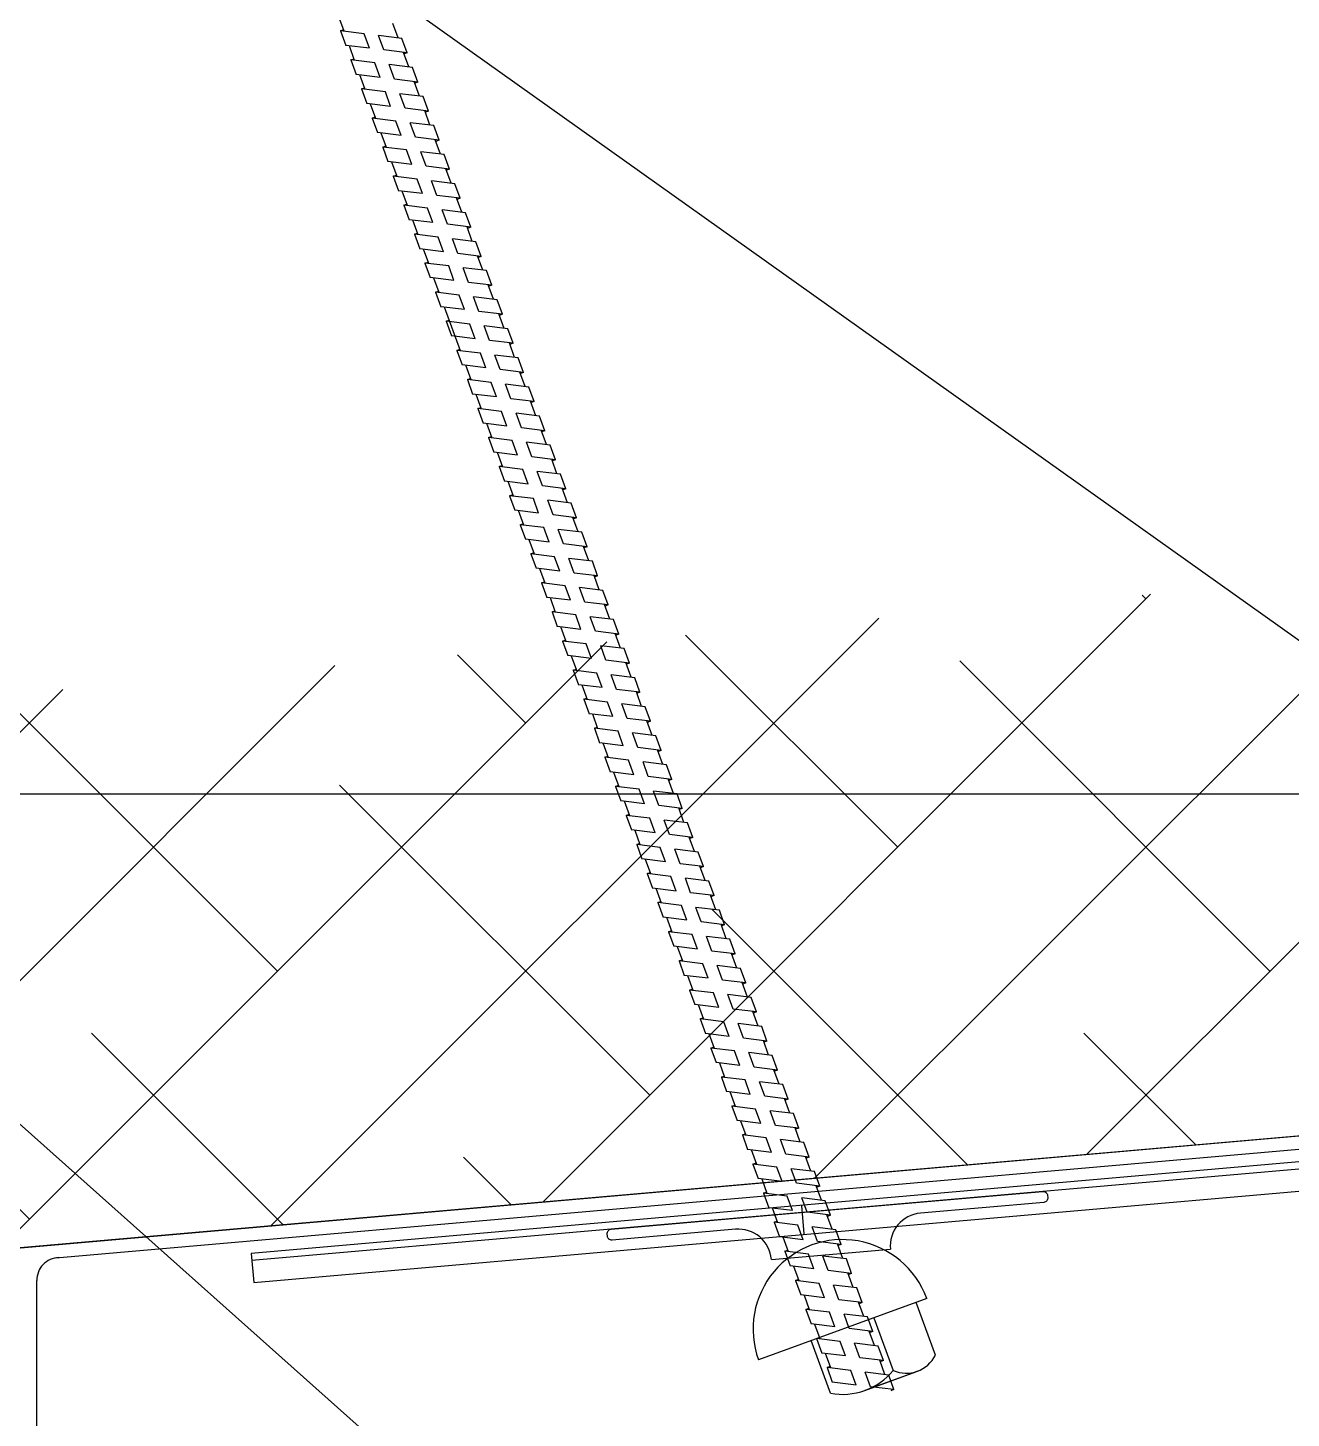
# Model space of a CAD drawing. Header units: millimetres. Extents: x -1985 to 969, y 203 to 500.
# Drawn here: x -1730.56 to -1719.13, y 429.38 to 441.97 of the extents above; entities that cross this region are included whole.
import ezdxf

# ---------------------------------------------------------------- set-up
doc = ezdxf.new("R2010")
doc.units = ezdxf.units.MM
for name, color, linetype in [('Контур', 252, 'Continuous'), ('надписи', 7, 'Continuous'), ('Подхват', 252, 'Continuous'), ('ШПАЛА', 7, 'Continuous')]:
    doc.layers.add(name, color=color, linetype=linetype)
doc.layers.add('Сетка', color=7, linetype='ограждение1', lineweight=30)
doc.linetypes.add('ограждение1', pattern='A,6.35,-2.54,[133,ltypeshp.shx,S=2.54,R=0,X=-2.54,Y=0],-2.54,25.4', length=36.83)

msp = doc.modelspace()

# ---------------------------------------------------------------- hatches: boundary and pattern name
h = msp.add_hatch()
h.set_pattern_fill('ANSI38', color=252, style=0)
h.set_pattern_definition([(45, (-3522.112, -480.3116), (-2.245064, 2.245064), []), (135, (-3522.112, -480.3116), (-6.735192, 2.245064), [7.9375, -4.7625])])
h.paths.add_polyline_path([(-1720.702, 383.032), (-1721.688, 383.08), (-1722.665, 383.226), (-1723.592, 383.458), (-1724.524, 383.791), (-1725.432, 384.221), (-1726.287, 384.737), (-1726.971, 385.241), (-1727.773, 385.961), (-1728.504, 386.777), (-1729.022, 387.484), (-1729.541, 388.354), (-1729.936, 389.193), (-1730.232, 390.002), (-1730.525, 391.156), (-1730.702, 392.622), (-1730.702, 395.934), (-1730.702, 430.92), (-1636.702, 439.144), (-1636.702, 393.036), (-1636.747, 392.089), (-1636.92, 390.958), (-1637.135, 390.12), (-1637.455, 389.225), (-1637.852, 388.375), (-1638.368, 387.505), (-1638.984, 386.673), (-1639.631, 385.961), (-1640.423, 385.249), (-1641.189, 384.688), (-1642.258, 384.073), (-1642.856, 383.801), (-1644.03, 383.395), (-1644.836, 383.207), (-1645.717, 383.08), (-1646.702, 383.032)], flags=16)
h.paths.add_polyline_path([(-1632.702, 439.494), (-1734.702, 430.57), (-1734.702, 392.381), (-1734.465, 390.421), (-1734.059, 388.819), (-1733.631, 387.65), (-1733.076, 386.474), (-1732.362, 385.274), (-1731.615, 384.255), (-1730.607, 383.129), (-1729.499, 382.135), (-1728.511, 381.407), (-1727.325, 380.692), (-1726.056, 380.09), (-1724.753, 379.626), (-1723.448, 379.299), (-1722.083, 379.095), (-1720.801, 379.032), (-1646.603, 379.032), (-1645.332, 379.094), (-1644.095, 379.273), (-1642.92, 379.547), (-1641.37, 380.082), (-1640.427, 380.512), (-1639.005, 381.331), (-1637.899, 382.139), (-1636.806, 383.121), (-1635.889, 384.132), (-1635.031, 385.29), (-1634.312, 386.504), (-1633.752, 387.701), (-1633.307, 388.946), (-1632.996, 390.155), (-1632.761, 391.692), (-1632.702, 392.942)])

# ---------------------------------------------------------------- linework, layer by layer
for p, q in [((-1727.737, 441.94), (-1727.709, 441.95)), ((-1727.522, 441.913), (-1727.737, 441.94)), ((-1727.18, 441.871), (-1727.392, 441.897)), ((-1727.474, 441.782), (-1727.689, 441.808)), ((-1727.132, 441.74), (-1727.344, 441.766)), ((-1727.132, 441.74), (-1727.16, 441.73)), ((-1727.641, 441.676), (-1727.613, 441.687)), ((-1727.426, 441.65), (-1727.641, 441.676)), ((-1727.084, 441.608), (-1727.296, 441.634)), ((-1727.378, 441.518), (-1727.593, 441.545)), ((-1727.036, 441.476), (-1727.248, 441.502)), ((-1727.036, 441.476), (-1727.064, 441.466)), ((-1727.545, 441.413), (-1727.517, 441.423)), ((-1727.33, 441.386), (-1727.545, 441.413)), ((-1726.988, 441.344), (-1727.2, 441.37)), ((-1727.282, 441.255), (-1727.497, 441.281)), ((-1726.94, 441.213), (-1727.152, 441.239)), ((-1726.94, 441.213), (-1726.968, 441.203)), ((-1727.449, 441.15), (-1727.421, 441.16)), ((-1727.234, 441.123), (-1727.449, 441.15)), ((-1726.892, 441.081), (-1727.104, 441.107)), ((-1727.187, 440.992), (-1727.401, 441.018)), ((-1726.844, 440.95), (-1727.056, 440.976)), ((-1726.844, 440.95), (-1726.873, 440.939)), ((-1727.354, 440.887), (-1727.326, 440.898)), ((-1727.139, 440.861), (-1727.354, 440.887)), ((-1726.797, 440.819), (-1727.009, 440.845)), ((-1727.091, 440.729), (-1727.306, 440.756)), ((-1726.749, 440.687), (-1726.961, 440.713)), ((-1727.258, 440.624), (-1727.23, 440.634)), ((-1727.043, 440.598), (-1727.258, 440.624)), ((-1726.701, 440.556), (-1726.913, 440.582)), ((-1726.749, 440.687), (-1726.777, 440.677)), ((-1726.995, 440.466), (-1727.21, 440.492)), ((-1726.653, 440.424), (-1726.865, 440.45)), ((-1727.162, 440.361), (-1727.134, 440.372)), ((-1726.948, 440.335), (-1727.162, 440.361)), ((-1726.605, 440.293), (-1726.817, 440.319)), ((-1726.653, 440.424), (-1726.681, 440.414)), ((-1726.9, 440.204), (-1727.115, 440.23)), ((-1727.067, 440.098), (-1727.038, 440.108)), ((-1726.852, 440.072), (-1727.067, 440.098)), ((-1726.558, 440.162), (-1726.769, 440.188)), ((-1726.558, 440.162), (-1726.586, 440.151)), ((-1726.804, 439.94), (-1727.019, 439.967)), ((-1726.51, 440.03), (-1726.721, 440.056)), ((-1726.972, 439.837), (-1726.943, 439.847)), ((-1726.757, 439.811), (-1726.972, 439.837)), ((-1726.462, 439.898), (-1726.674, 439.924)), ((-1726.462, 439.898), (-1726.49, 439.888)), ((-1726.709, 439.679), (-1726.924, 439.706)), ((-1726.415, 439.769), (-1726.626, 439.795)), ((-1726.876, 439.574), (-1726.847, 439.584)), ((-1726.661, 439.547), (-1726.876, 439.574)), ((-1726.367, 439.637), (-1726.579, 439.663)), ((-1726.367, 439.637), (-1726.395, 439.627)), ((-1726.613, 439.416), (-1726.828, 439.442)), ((-1726.319, 439.505), (-1726.531, 439.531)), ((-1726.78, 439.311), (-1726.752, 439.321)), ((-1726.565, 439.284), (-1726.78, 439.311)), ((-1726.271, 439.374), (-1726.483, 439.4)), ((-1726.271, 439.374), (-1726.299, 439.364)), ((-1726.223, 439.242), (-1726.435, 439.268)), ((-1726.517, 439.153), (-1726.732, 439.179)), ((-1726.175, 439.111), (-1726.387, 439.137)), ((-1726.175, 439.111), (-1726.203, 439.1)), ((-1726.684, 439.047), (-1726.656, 439.058)), ((-1726.469, 439.021), (-1726.684, 439.047)), ((-1726.127, 438.979), (-1726.339, 439.005)), ((-1726.421, 438.889), (-1726.636, 438.916)), ((-1726.079, 438.847), (-1726.291, 438.873)), ((-1726.079, 438.847), (-1726.107, 438.837)), ((-1726.588, 438.784), (-1726.56, 438.794)), ((-1726.373, 438.757), (-1726.588, 438.784)), ((-1726.031, 438.715), (-1726.243, 438.741)), ((-1738.039, 438.644), (-1708.424, 412.237)), ((-1726.325, 438.626), (-1726.54, 438.652)), ((-1725.983, 438.584), (-1726.195, 438.61)), ((-1725.983, 438.584), (-1726.011, 438.574)), ((-1726.492, 438.52), (-1726.464, 438.531)), ((-1726.278, 438.494), (-1726.492, 438.52)), ((-1725.935, 438.452), (-1726.147, 438.478)), ((-1726.23, 438.362), (-1726.444, 438.389)), ((-1725.888, 438.32), (-1726.099, 438.346)), ((-1725.888, 438.32), (-1725.916, 438.31)), ((-1726.397, 438.258), (-1726.369, 438.268)), ((-1726.182, 438.232), (-1726.397, 438.258)), ((-1725.84, 438.19), (-1726.052, 438.216)), ((-1726.134, 438.1), (-1726.349, 438.127)), ((-1725.792, 438.058), (-1726.004, 438.084)), ((-1725.792, 438.058), (-1725.82, 438.048)), ((-1726.301, 437.995), (-1726.273, 438.005)), ((-1726.086, 437.968), (-1726.301, 437.995)), ((-1725.744, 437.926), (-1725.956, 437.952)), ((-1726.038, 437.837), (-1726.253, 437.863)), ((-1725.696, 437.795), (-1725.908, 437.821)), ((-1726.206, 437.732), (-1726.177, 437.743)), ((-1725.991, 437.706), (-1726.206, 437.732)), ((-1725.649, 437.664), (-1725.86, 437.69)), ((-1725.696, 437.795), (-1725.724, 437.785)), ((-1725.943, 437.574), (-1726.158, 437.601)), ((-1725.601, 437.532), (-1725.813, 437.558)), ((-1726.11, 437.469), (-1726.081, 437.479)), ((-1725.895, 437.443), (-1726.11, 437.469)), ((-1725.553, 437.401), (-1725.765, 437.427)), ((-1725.601, 437.532), (-1725.629, 437.522)), ((-1725.847, 437.311), (-1726.062, 437.337)), ((-1726.014, 437.206), (-1725.986, 437.217)), ((-1725.799, 437.18), (-1726.014, 437.206)), ((-1725.505, 437.269), (-1725.717, 437.295)), ((-1725.505, 437.269), (-1725.533, 437.259)), ((-1720.985, 431.77), (-1715.485, 437.27)), ((-1725.751, 437.048), (-1725.966, 437.075)), ((-1725.457, 437.138), (-1725.669, 437.164)), ((-1723.446, 431.554), (-1717.945, 437.055)), ((-1725.918, 436.943), (-1725.89, 436.953)), ((-1725.703, 436.917), (-1725.918, 436.943)), ((-1725.409, 437.006), (-1725.621, 437.032)), ((-1725.409, 437.006), (-1725.437, 436.996)), ((-1725.906, 431.339), (-1720.406, 436.84)), ((-1725.655, 436.785), (-1725.87, 436.811)), ((-1725.361, 436.875), (-1725.573, 436.901)), ((-1720.448, 436.797), (-1720.484, 436.833)), ((-1725.822, 436.68), (-1725.794, 436.69)), ((-1725.608, 436.653), (-1725.822, 436.68)), ((-1725.313, 436.743), (-1725.525, 436.769)), ((-1725.313, 436.743), (-1725.341, 436.733)), ((-1728.366, 431.124), (-1722.866, 436.624)), ((-1725.56, 436.522), (-1725.775, 436.548)), ((-1725.265, 436.611), (-1725.477, 436.637)), ((-1725.727, 436.416), (-1725.698, 436.427)), ((-1725.512, 436.39), (-1725.727, 436.416)), ((-1725.218, 436.48), (-1725.429, 436.506)), ((-1725.218, 436.48), (-1725.246, 436.47)), ((-1722.693, 434.552), (-1724.613, 436.471)), ((-1730.827, 430.909), (-1725.326, 436.409)), ((-1726.061, 435.675), (-1726.677, 436.291)), ((-1725.17, 436.348), (-1725.381, 436.374)), ((-1733.287, 430.693), (-1727.787, 436.194)), ((-1725.464, 436.258), (-1725.679, 436.285)), ((-1725.122, 436.216), (-1725.334, 436.242)), ((-1725.122, 436.216), (-1725.15, 436.206)), ((-1719.326, 433.43), (-1722.132, 436.236)), ((-1725.631, 436.153), (-1725.602, 436.163)), ((-1725.416, 436.126), (-1725.631, 436.153)), ((-1725.074, 436.084), (-1725.286, 436.11)), ((-1735.747, 430.478), (-1730.247, 435.979)), ((-1728.306, 433.43), (-1730.806, 435.93)), ((-1725.368, 435.995), (-1725.583, 436.021)), ((-1725.026, 435.953), (-1725.238, 435.979)), ((-1725.026, 435.953), (-1725.054, 435.943)), ((-1725.535, 435.89), (-1725.507, 435.9)), ((-1725.32, 435.863), (-1725.535, 435.89)), ((-1724.978, 435.821), (-1725.19, 435.847)), ((-1725.272, 435.732), (-1725.487, 435.758)), ((-1724.93, 435.69), (-1725.142, 435.716)), ((-1724.93, 435.69), (-1724.958, 435.679)), ((-1725.439, 435.627), (-1725.411, 435.638)), ((-1725.224, 435.601), (-1725.439, 435.627)), ((-1724.882, 435.559), (-1725.094, 435.585)), ((-1725.177, 435.469), (-1725.391, 435.496)), ((-1724.835, 435.427), (-1725.046, 435.453)), ((-1724.835, 435.427), (-1724.863, 435.417)), ((-1725.344, 435.364), (-1725.315, 435.374)), ((-1725.129, 435.338), (-1725.344, 435.364)), ((-1724.787, 435.296), (-1724.998, 435.322)), ((-1725.081, 435.206), (-1725.296, 435.232)), ((-1724.739, 435.164), (-1724.951, 435.19)), ((-1724.739, 435.164), (-1724.767, 435.154)), ((-1724.938, 432.307), (-1727.745, 435.113)), ((-1725.248, 435.101), (-1725.22, 435.112)), ((-1725.033, 435.075), (-1725.248, 435.101)), ((-1724.691, 435.033), (-1724.903, 435.059)), ((-1684.327, 435.032), (-1770.276, 435.032)), ((-1724.985, 434.943), (-1725.2, 434.97)), ((-1724.643, 434.901), (-1724.855, 434.927)), ((-1725.152, 434.838), (-1725.124, 434.848)), ((-1724.937, 434.812), (-1725.152, 434.838)), ((-1724.595, 434.77), (-1724.807, 434.796)), ((-1724.643, 434.901), (-1724.671, 434.891)), ((-1724.889, 434.68), (-1725.104, 434.707)), ((-1724.547, 434.638), (-1724.759, 434.664)), ((-1725.056, 434.575), (-1725.028, 434.586)), ((-1724.842, 434.549), (-1725.056, 434.575)), ((-1724.499, 434.507), (-1724.711, 434.533)), ((-1724.547, 434.638), (-1724.575, 434.628)), ((-1724.794, 434.417), (-1725.009, 434.444)), ((-1724.961, 434.312), (-1724.932, 434.322)), ((-1724.746, 434.286), (-1724.961, 434.312)), ((-1724.452, 434.375), (-1724.663, 434.401)), ((-1724.452, 434.375), (-1724.48, 434.365)), ((-1724.698, 434.154), (-1724.913, 434.18)), ((-1724.404, 434.244), (-1724.615, 434.27)), ((-1724.865, 434.049), (-1724.836, 434.059)), ((-1724.65, 434.022), (-1724.865, 434.049)), ((-1724.356, 434.112), (-1724.568, 434.138)), ((-1724.356, 434.112), (-1724.384, 434.102)), ((-1730.551, 431.184), (-1733.357, 433.991)), ((-1724.602, 433.891), (-1724.817, 433.917)), ((-1724.308, 433.98), (-1724.52, 434.006)), ((-1722.062, 431.676), (-1724.377, 433.991)), ((-1724.769, 433.785), (-1724.741, 433.796)), ((-1724.554, 433.759), (-1724.769, 433.785)), ((-1724.26, 433.849), (-1724.472, 433.875)), ((-1724.26, 433.849), (-1724.288, 433.838)), ((-1724.506, 433.627), (-1724.721, 433.654)), ((-1724.212, 433.717), (-1724.424, 433.743)), ((-1724.673, 433.522), (-1724.645, 433.532)), ((-1724.458, 433.495), (-1724.673, 433.522)), ((-1724.164, 433.585), (-1724.376, 433.611)), ((-1724.164, 433.585), (-1724.192, 433.575)), ((-1724.116, 433.453), (-1724.328, 433.479)), ((-1724.41, 433.364), (-1724.625, 433.39)), ((-1724.068, 433.322), (-1724.28, 433.348)), ((-1724.068, 433.322), (-1724.096, 433.312)), ((-1724.577, 433.258), (-1724.549, 433.269)), ((-1724.362, 433.232), (-1724.577, 433.258)), ((-1724.02, 433.19), (-1724.232, 433.216)), ((-1724.314, 433.101), (-1724.529, 433.127)), ((-1723.972, 433.059), (-1724.184, 433.085)), ((-1723.972, 433.059), (-1724, 433.048)), ((-1724.482, 432.996), (-1724.453, 433.007)), ((-1724.267, 432.97), (-1724.482, 432.996)), ((-1723.925, 432.928), (-1724.137, 432.954)), ((-1728.255, 431.134), (-1729.99, 432.868)), ((-1724.219, 432.838), (-1724.434, 432.865)), ((-1723.877, 432.796), (-1724.089, 432.822)), ((-1723.877, 432.796), (-1723.905, 432.786)), ((-1719.997, 431.856), (-1721.009, 432.868)), ((-1724.386, 432.733), (-1724.358, 432.743)), ((-1724.171, 432.707), (-1724.386, 432.733)), ((-1723.829, 432.665), (-1724.041, 432.691)), ((-1724.123, 432.575), (-1724.338, 432.601)), ((-1723.781, 432.533), (-1723.993, 432.559)), ((-1723.781, 432.533), (-1723.809, 432.523)), ((-1724.29, 432.47), (-1724.262, 432.481)), ((-1724.075, 432.444), (-1724.29, 432.47)), ((-1723.733, 432.402), (-1723.945, 432.428)), ((-1724.028, 432.312), (-1724.242, 432.339)), ((-1723.685, 432.27), (-1723.897, 432.296)), ((-1723.685, 432.27), (-1723.714, 432.26)), ((-1724.195, 432.207), (-1724.166, 432.217)), ((-1723.98, 432.181), (-1724.195, 432.207)), ((-1723.638, 432.139), (-1723.849, 432.165)), ((-1723.932, 432.049), (-1724.147, 432.076)), ((-1723.59, 432.007), (-1723.801, 432.033)), ((-1724.1, 431.946), (-1724.071, 431.956)), ((-1723.885, 431.92), (-1724.1, 431.946)), ((-1723.543, 431.878), (-1723.754, 431.904)), ((-1723.59, 432.007), (-1723.618, 431.997)), ((-1723.837, 431.788), (-1724.052, 431.815)), ((-1723.495, 431.746), (-1723.707, 431.772)), ((-1726.191, 431.314), (-1726.622, 431.746)), ((-1724.004, 431.683), (-1723.975, 431.693)), ((-1723.789, 431.656), (-1724.004, 431.683)), ((-1723.447, 431.614), (-1723.659, 431.64)), ((-1723.495, 431.746), (-1723.523, 431.736)), ((-1723.741, 431.525), (-1723.956, 431.551)), ((-1723.399, 431.483), (-1723.611, 431.509)), ((-1723.908, 431.42), (-1723.88, 431.43)), ((-1723.693, 431.393), (-1723.908, 431.42)), ((-1723.399, 431.483), (-1723.427, 431.473)), ((-1723.645, 431.262), (-1723.86, 431.288)), ((-1723.351, 431.351), (-1723.563, 431.377)), ((-1723.812, 431.156), (-1723.784, 431.167)), ((-1723.597, 431.13), (-1723.812, 431.156)), ((-1723.303, 431.22), (-1723.515, 431.246)), ((-1723.303, 431.22), (-1723.331, 431.209)), ((-1723.549, 430.998), (-1723.764, 431.025)), ((-1723.255, 431.088), (-1723.467, 431.114)), ((-1723.716, 430.893), (-1723.688, 430.903)), ((-1723.501, 430.866), (-1723.716, 430.893)), ((-1723.207, 430.956), (-1723.419, 430.982)), ((-1723.207, 430.956), (-1723.235, 430.946)), ((-1723.453, 430.735), (-1723.668, 430.761)), ((-1723.159, 430.824), (-1723.371, 430.85)), ((-1723.62, 430.629), (-1723.592, 430.64)), ((-1723.405, 430.603), (-1723.62, 430.629)), ((-1723.111, 430.693), (-1723.323, 430.719)), ((-1723.111, 430.693), (-1723.139, 430.683)), ((-1723.063, 430.561), (-1723.275, 430.587)), ((-1723.358, 430.471), (-1723.572, 430.498)), ((-1723.525, 430.367), (-1723.497, 430.377)), ((-1723.015, 430.429), (-1723.227, 430.455)), ((-1723.015, 430.429), (-1723.044, 430.419)), ((-1723.31, 430.341), (-1723.525, 430.367)), ((-1722.968, 430.299), (-1723.18, 430.325)), ((-1723.262, 430.209), (-1723.477, 430.236)), ((-1722.92, 430.167), (-1723.132, 430.193)), ((-1722.92, 430.167), (-1722.948, 430.157)), ((-1723.429, 430.104), (-1723.401, 430.114)), ((-1723.214, 430.077), (-1723.429, 430.104)), ((-1722.872, 430.035), (-1723.084, 430.061)), ((-1723.166, 429.946), (-1723.381, 429.972)), ((-1722.824, 429.904), (-1723.036, 429.93)), ((-1722.824, 429.904), (-1722.852, 429.894)), ((-1723.333, 429.841), (-1723.305, 429.852)), ((-1723.119, 429.815), (-1723.333, 429.841)), ((-1722.776, 429.773), (-1722.988, 429.799)), ((-1723.071, 429.683), (-1723.286, 429.71)), ((-1722.729, 429.641), (-1722.94, 429.667)), ((-1722.729, 429.641), (-1722.757, 429.631))]:
    msp.add_line(p, q)
at = {"color": 0}
for p, q in [((-1727.737, 441.94), (-1727.689, 441.808)), ((-1727.132, 441.74), (-1727.18, 441.871)), ((-1727.641, 441.676), (-1727.593, 441.545)), ((-1727.036, 441.476), (-1727.084, 441.608)), ((-1727.545, 441.413), (-1727.497, 441.281)), ((-1726.94, 441.213), (-1726.988, 441.344)), ((-1727.449, 441.15), (-1727.401, 441.018)), ((-1726.844, 440.95), (-1726.892, 441.081)), ((-1727.354, 440.887), (-1727.306, 440.756)), ((-1726.749, 440.687), (-1726.797, 440.819)), ((-1727.258, 440.624), (-1727.21, 440.492)), ((-1726.653, 440.424), (-1726.701, 440.556)), ((-1727.162, 440.361), (-1727.115, 440.23)), ((-1726.558, 440.162), (-1726.605, 440.293)), ((-1727.067, 440.098), (-1727.019, 439.967)), ((-1726.462, 439.898), (-1726.51, 440.03)), ((-1726.972, 439.837), (-1726.924, 439.706)), ((-1726.367, 439.637), (-1726.415, 439.769)), ((-1726.876, 439.574), (-1726.828, 439.442)), ((-1726.271, 439.374), (-1726.319, 439.505)), ((-1726.78, 439.311), (-1726.732, 439.179)), ((-1726.175, 439.111), (-1726.223, 439.242)), ((-1726.684, 439.047), (-1726.636, 438.916)), ((-1726.079, 438.847), (-1726.127, 438.979)), ((-1726.588, 438.784), (-1726.54, 438.652)), ((-1725.983, 438.584), (-1726.031, 438.715)), ((-1726.492, 438.52), (-1726.444, 438.389)), ((-1725.888, 438.32), (-1725.935, 438.452)), ((-1726.397, 438.258), (-1726.349, 438.127)), ((-1725.792, 438.058), (-1725.84, 438.19)), ((-1726.301, 437.995), (-1726.253, 437.863)), ((-1725.696, 437.795), (-1725.744, 437.926)), ((-1726.206, 437.732), (-1726.158, 437.601)), ((-1725.601, 437.532), (-1725.649, 437.664)), ((-1726.11, 437.469), (-1726.062, 437.337)), ((-1725.505, 437.269), (-1725.553, 437.401)), ((-1726.014, 437.206), (-1725.966, 437.075)), ((-1725.409, 437.006), (-1725.457, 437.138)), ((-1725.918, 436.943), (-1725.87, 436.811)), ((-1725.313, 436.743), (-1725.361, 436.875)), ((-1725.822, 436.68), (-1725.775, 436.548)), ((-1725.218, 436.48), (-1725.265, 436.611)), ((-1725.727, 436.416), (-1725.679, 436.285)), ((-1725.122, 436.216), (-1725.17, 436.348)), ((-1725.631, 436.153), (-1725.583, 436.021)), ((-1725.026, 435.953), (-1725.074, 436.084)), ((-1725.535, 435.89), (-1725.487, 435.758)), ((-1724.93, 435.69), (-1724.978, 435.821)), ((-1725.439, 435.627), (-1725.391, 435.496)), ((-1724.835, 435.427), (-1724.882, 435.559)), ((-1725.344, 435.364), (-1725.296, 435.232)), ((-1724.739, 435.164), (-1724.787, 435.296)), ((-1725.248, 435.101), (-1725.2, 434.97)), ((-1724.643, 434.901), (-1724.691, 435.033)), ((-1725.152, 434.838), (-1725.104, 434.707)), ((-1724.547, 434.638), (-1724.595, 434.77)), ((-1725.056, 434.575), (-1725.009, 434.444)), ((-1724.452, 434.375), (-1724.499, 434.507)), ((-1724.961, 434.312), (-1724.913, 434.18)), ((-1724.356, 434.112), (-1724.404, 434.244)), ((-1724.865, 434.049), (-1724.817, 433.917)), ((-1724.26, 433.849), (-1724.308, 433.98)), ((-1724.769, 433.785), (-1724.721, 433.654)), ((-1724.164, 433.585), (-1724.212, 433.717)), ((-1724.673, 433.522), (-1724.625, 433.39)), ((-1724.068, 433.322), (-1724.116, 433.453)), ((-1724.577, 433.258), (-1724.529, 433.127)), ((-1723.972, 433.059), (-1724.02, 433.19)), ((-1724.482, 432.996), (-1724.434, 432.865)), ((-1723.877, 432.796), (-1723.925, 432.928)), ((-1724.386, 432.733), (-1724.338, 432.601)), ((-1723.781, 432.533), (-1723.829, 432.665)), ((-1724.29, 432.47), (-1724.242, 432.339)), ((-1723.685, 432.27), (-1723.733, 432.402)), ((-1724.195, 432.207), (-1724.147, 432.076)), ((-1723.59, 432.007), (-1723.638, 432.139)), ((-1724.1, 431.946), (-1724.052, 431.815)), ((-1723.495, 431.746), (-1723.543, 431.878)), ((-1724.004, 431.683), (-1723.956, 431.551)), ((-1723.399, 431.483), (-1723.447, 431.614)), ((-1723.908, 431.42), (-1723.86, 431.288)), ((-1723.303, 431.22), (-1723.351, 431.351)), ((-1723.812, 431.156), (-1723.764, 431.025)), ((-1723.207, 430.956), (-1723.255, 431.088)), ((-1723.716, 430.893), (-1723.668, 430.761)), ((-1723.111, 430.693), (-1723.159, 430.824)), ((-1723.62, 430.629), (-1723.572, 430.498)), ((-1723.015, 430.429), (-1723.063, 430.561)), ((-1722.353, 429.954), (-1722.526, 430.431)), ((-1723.525, 430.367), (-1723.477, 430.236)), ((-1722.92, 430.167), (-1722.968, 430.299)), ((-1722.91, 430.292), (-1722.736, 429.814)), ((-1723.303, 429.608), (-1723.477, 430.085)), ((-1723.429, 430.104), (-1723.381, 429.972)), ((-1722.824, 429.904), (-1722.872, 430.035)), ((-1723.333, 429.841), (-1723.286, 429.71)), ((-1722.51, 429.808), (-1722.991, 429.633)), ((-1722.991, 429.633), (-1722.531, 429.801)), ((-1722.729, 429.641), (-1722.776, 429.773))]:
    msp.add_line(p, q, dxfattribs=at)
msp.add_lwpolyline([(-1628.005, 379.029), (-1738.702, 379.029), (-1738.702, 379.029), (-1738.702, 379.029), (-1738.702, 379.029), (-1738.702, 379.029), (-1738.702, 379.029), (-1738.702, 379.029), (-1738.702, 379.029), (-1738.702, 379.029), (-1738.702, 379.029), (-1738.702, 379.029), (-1738.702, 379.029), (-1738.702, 379.029), (-1738.702, 379.029), (-1738.702, 379.029), (-1738.702, 379.029), (-1738.702, 379.029), (-1738.702, 430.22), (-1628.005, 439.904)])
at = {"lineweight": 30}
msp.add_lwpolyline([(-1720.702, 383.032), (-1721.688, 383.08), (-1722.665, 383.226), (-1723.592, 383.458), (-1724.524, 383.791), (-1725.432, 384.221), (-1726.287, 384.737), (-1726.971, 385.241), (-1727.773, 385.961), (-1728.504, 386.777), (-1729.022, 387.484), (-1729.541, 388.354), (-1729.936, 389.193), (-1730.232, 390.002), (-1730.525, 391.156), (-1730.702, 392.622), (-1730.702, 395.934), (-1730.702, 430.92), (-1636.702, 439.144)], dxfattribs=at)
at = {"color": 0}
for points in [[(-1723.334, 431.264), (-1721.382, 431.435, -0.414214), (-1721.338, 431.399), (-1721.337, 431.379, -0.414214), (-1721.373, 431.336), (-1722.489, 431.238, 0.414214), (-1722.761, 430.913), (-1722.761, 430.913)], [(-1723.837, 430.819), (-1723.837, 430.819, 0.414214), (-1724.162, 431.092), (-1725.278, 430.994, -0.414214), (-1725.321, 431.03), (-1725.323, 431.05, -0.414214), (-1725.287, 431.094), (-1723.334, 431.264)]]:
    msp.add_lwpolyline(points, format="xyb", dxfattribs=at)
for centre, radius, start, end in [((-1722.619, 430.088), 0.298, 246.7781, 333.2219), ((-1723.195, 430.193), 0.595, 290, 320.4732), ((-1723.195, 430.193), 0.595, 259.5268, 290)]:
    msp.add_arc(centre, radius, start, end, dxfattribs=at)
at = {"layer": 'Контур', "color": 250}
for p, q in [((-1730.702, 430.92), (-1636.702, 439.144)), ((-1730.702, 430.92), (-1636.702, 439.144)), ((-1730.31, 430.834), (-1637.557, 438.949))]:
    msp.add_line(p, q, dxfattribs=at)
at = {"layer": 'надписи'}
msp.add_lwpolyline([(-1815.3, 404.038), (-1779.32, 446.773), (-1733.608, 446.773), (-1679.776, 408.471)], dxfattribs=at)
at = {"layer": 'Подхват'}
for p, q in [((-1678.734, 435.231), (-1728.543, 430.873)), ((-1678.728, 435.167), (-1728.538, 430.809)), ((-1728.52, 430.61), (-1678.711, 434.968)), ((-1728.543, 430.873), (-1728.52, 430.61))]:
    msp.add_line(p, q, dxfattribs=at)
at = {"layer": 'Подхват', "color": 2}
msp.add_line((-1723.54, 431.051), (-1723.562, 431.309), dxfattribs=at)
at = {"layer": 'Сетка', "linetype": 'ограждение1', "lineweight": 30, "ltscale": 2}
msp.add_line((-1730.483, 398.954), (-1730.483, 430.628), dxfattribs=at)
msp.add_arc((-1730.28, 430.633), 0.203, 91.4584, 181.4915, dxfattribs=at)
at = {"layer": 'ШПАЛА', "color": 0}
for p, q in [((-1727.703, 441.936), (-1727.751, 442.067)), ((-1727.213, 441.875), (-1727.261, 442.007)), ((-1727.474, 441.782), (-1727.522, 441.913)), ((-1727.344, 441.766), (-1727.392, 441.897)), ((-1727.608, 441.672), (-1727.655, 441.804)), ((-1727.117, 441.612), (-1727.165, 441.744)), ((-1727.378, 441.518), (-1727.426, 441.65)), ((-1727.248, 441.502), (-1727.296, 441.634)), ((-1727.512, 441.409), (-1727.56, 441.541)), ((-1727.021, 441.349), (-1727.069, 441.481)), ((-1727.282, 441.255), (-1727.33, 441.386)), ((-1727.152, 441.239), (-1727.2, 441.37)), ((-1727.416, 441.145), (-1727.464, 441.277)), ((-1726.926, 441.085), (-1726.974, 441.217)), ((-1727.187, 440.992), (-1727.234, 441.123)), ((-1727.056, 440.976), (-1727.104, 441.107)), ((-1727.32, 440.883), (-1727.368, 441.014)), ((-1726.83, 440.823), (-1726.878, 440.954)), ((-1727.091, 440.729), (-1727.139, 440.861)), ((-1726.961, 440.713), (-1727.009, 440.845)), ((-1727.224, 440.62), (-1727.272, 440.752)), ((-1726.995, 440.466), (-1727.043, 440.598)), ((-1726.865, 440.45), (-1726.913, 440.582)), ((-1726.734, 440.56), (-1726.782, 440.691)), ((-1727.129, 440.357), (-1727.177, 440.488)), ((-1726.9, 440.204), (-1726.948, 440.335)), ((-1726.769, 440.188), (-1726.817, 440.319)), ((-1726.639, 440.297), (-1726.686, 440.428)), ((-1727.033, 440.094), (-1727.081, 440.226)), ((-1726.804, 439.94), (-1726.852, 440.072)), ((-1726.543, 440.034), (-1726.591, 440.166)), ((-1726.938, 439.833), (-1726.985, 439.962)), ((-1726.674, 439.924), (-1726.721, 440.056)), ((-1726.448, 439.773), (-1726.495, 439.902)), ((-1726.842, 439.57), (-1726.89, 439.701)), ((-1726.709, 439.679), (-1726.757, 439.811)), ((-1726.579, 439.663), (-1726.626, 439.795)), ((-1726.352, 439.51), (-1726.4, 439.641)), ((-1726.651, 439.043), (-1726.794, 439.438)), ((-1726.613, 439.416), (-1726.661, 439.547)), ((-1726.483, 439.4), (-1726.531, 439.531)), ((-1726.256, 439.246), (-1726.304, 439.378)), ((-1726.517, 439.153), (-1726.565, 439.284)), ((-1726.387, 439.137), (-1726.435, 439.268)), ((-1726.16, 438.983), (-1726.208, 439.115)), ((-1726.421, 438.889), (-1726.469, 439.021)), ((-1726.291, 438.873), (-1726.339, 439.005)), ((-1726.555, 438.78), (-1726.603, 438.912)), ((-1726.065, 438.719), (-1726.113, 438.851)), ((-1726.325, 438.626), (-1726.373, 438.757)), ((-1726.195, 438.61), (-1726.243, 438.741)), ((-1726.459, 438.516), (-1726.507, 438.648)), ((-1725.969, 438.456), (-1726.017, 438.588)), ((-1726.23, 438.362), (-1726.278, 438.494)), ((-1726.099, 438.346), (-1726.147, 438.478)), ((-1726.363, 438.254), (-1726.411, 438.385)), ((-1725.873, 438.194), (-1725.921, 438.325)), ((-1726.134, 438.1), (-1726.182, 438.232)), ((-1726.004, 438.084), (-1726.052, 438.216)), ((-1726.268, 437.991), (-1726.315, 438.122)), ((-1725.777, 437.931), (-1725.825, 438.062)), ((-1726.038, 437.837), (-1726.086, 437.968)), ((-1725.908, 437.821), (-1725.956, 437.952)), ((-1726.172, 437.728), (-1726.22, 437.859)), ((-1725.943, 437.574), (-1725.991, 437.706)), ((-1725.813, 437.558), (-1725.86, 437.69)), ((-1725.682, 437.668), (-1725.73, 437.799)), ((-1726.076, 437.465), (-1726.124, 437.597)), ((-1725.847, 437.311), (-1725.895, 437.443)), ((-1725.717, 437.295), (-1725.765, 437.427)), ((-1725.586, 437.405), (-1725.634, 437.536)), ((-1725.981, 437.202), (-1726.028, 437.333)), ((-1725.751, 437.048), (-1725.799, 437.18)), ((-1725.49, 437.142), (-1725.538, 437.273)), ((-1725.885, 436.939), (-1725.933, 437.071)), ((-1725.621, 437.032), (-1725.669, 437.164)), ((-1725.395, 436.879), (-1725.442, 437.01)), ((-1725.789, 436.676), (-1725.837, 436.807)), ((-1725.655, 436.785), (-1725.703, 436.917)), ((-1725.525, 436.769), (-1725.573, 436.901)), ((-1725.299, 436.615), (-1725.347, 436.747)), ((-1725.693, 436.412), (-1725.741, 436.544)), ((-1725.56, 436.522), (-1725.608, 436.653)), ((-1725.429, 436.506), (-1725.477, 436.637)), ((-1725.203, 436.352), (-1725.251, 436.484)), ((-1725.464, 436.258), (-1725.512, 436.39)), ((-1725.334, 436.242), (-1725.381, 436.374)), ((-1725.597, 436.149), (-1725.645, 436.281)), ((-1725.107, 436.089), (-1725.155, 436.221)), ((-1725.368, 435.995), (-1725.416, 436.126)), ((-1725.238, 435.979), (-1725.286, 436.11)), ((-1725.501, 435.885), (-1725.549, 436.017)), ((-1725.011, 435.825), (-1725.059, 435.957)), ((-1725.272, 435.732), (-1725.32, 435.863)), ((-1725.142, 435.716), (-1725.19, 435.847)), ((-1725.406, 435.623), (-1725.453, 435.754)), ((-1724.916, 435.563), (-1724.963, 435.694)), ((-1725.177, 435.469), (-1725.224, 435.601)), ((-1725.046, 435.453), (-1725.094, 435.585)), ((-1725.31, 435.36), (-1725.358, 435.492)), ((-1724.82, 435.3), (-1724.868, 435.431)), ((-1725.081, 435.206), (-1725.129, 435.338)), ((-1724.951, 435.19), (-1724.998, 435.322)), ((-1725.214, 435.097), (-1725.262, 435.228)), ((-1724.724, 435.037), (-1724.772, 435.168)), ((-1724.985, 434.943), (-1725.033, 435.075)), ((-1724.855, 434.927), (-1724.903, 435.059)), ((-1725.119, 434.834), (-1725.167, 434.966)), ((-1724.889, 434.68), (-1724.937, 434.812)), ((-1724.759, 434.664), (-1724.807, 434.796)), ((-1724.628, 434.774), (-1724.676, 434.906)), ((-1725.023, 434.571), (-1725.071, 434.702)), ((-1724.794, 434.417), (-1724.842, 434.549)), ((-1724.663, 434.401), (-1724.711, 434.533)), ((-1724.533, 434.511), (-1724.581, 434.642)), ((-1724.927, 434.308), (-1724.975, 434.44)), ((-1724.698, 434.154), (-1724.746, 434.286)), ((-1724.437, 434.248), (-1724.485, 434.379)), ((-1724.831, 434.045), (-1724.879, 434.176)), ((-1724.568, 434.138), (-1724.615, 434.27)), ((-1724.341, 433.984), (-1724.389, 434.116)), ((-1724.735, 433.781), (-1724.783, 433.913)), ((-1724.602, 433.891), (-1724.65, 434.022)), ((-1724.472, 433.875), (-1724.52, 434.006)), ((-1724.245, 433.721), (-1724.293, 433.853)), ((-1724.639, 433.518), (-1724.688, 433.65)), ((-1724.506, 433.627), (-1724.554, 433.759)), ((-1724.376, 433.611), (-1724.424, 433.743)), ((-1724.149, 433.457), (-1724.197, 433.589)), ((-1724.41, 433.364), (-1724.458, 433.495)), ((-1724.28, 433.348), (-1724.328, 433.479)), ((-1724.544, 433.254), (-1724.592, 433.386)), ((-1724.053, 433.194), (-1724.101, 433.326)), ((-1724.314, 433.101), (-1724.362, 433.232)), ((-1724.184, 433.085), (-1724.232, 433.216)), ((-1724.448, 432.992), (-1724.496, 433.123)), ((-1723.958, 432.932), (-1724.006, 433.063)), ((-1724.219, 432.838), (-1724.267, 432.97)), ((-1724.089, 432.822), (-1724.137, 432.954)), ((-1724.352, 432.729), (-1724.4, 432.861)), ((-1723.862, 432.669), (-1723.91, 432.8)), ((-1724.123, 432.575), (-1724.171, 432.707)), ((-1723.993, 432.559), (-1724.041, 432.691)), ((-1724.257, 432.466), (-1724.304, 432.597)), ((-1723.767, 432.406), (-1723.814, 432.537)), ((-1724.028, 432.312), (-1724.075, 432.444)), ((-1723.897, 432.296), (-1723.945, 432.428)), ((-1724.161, 432.203), (-1724.209, 432.335)), ((-1723.671, 432.143), (-1723.719, 432.275)), ((-1723.932, 432.049), (-1723.98, 432.181)), ((-1723.801, 432.033), (-1723.849, 432.165)), ((-1724.066, 431.942), (-1724.113, 432.071)), ((-1723.837, 431.788), (-1723.885, 431.92)), ((-1723.707, 431.772), (-1723.754, 431.904)), ((-1723.576, 431.882), (-1723.623, 432.011)), ((-1723.97, 431.679), (-1724.018, 431.81)), ((-1723.741, 431.525), (-1723.789, 431.656)), ((-1723.611, 431.509), (-1723.659, 431.64)), ((-1723.48, 431.619), (-1723.528, 431.75)), ((-1723.874, 431.415), (-1723.922, 431.547)), ((-1723.645, 431.262), (-1723.693, 431.393)), ((-1723.384, 431.355), (-1723.432, 431.487)), ((-1723.779, 431.152), (-1723.826, 431.284)), ((-1723.515, 431.246), (-1723.563, 431.377)), ((-1723.288, 431.092), (-1723.336, 431.224)), ((-1723.683, 430.889), (-1723.731, 431.021)), ((-1723.549, 430.998), (-1723.597, 431.13)), ((-1723.419, 430.982), (-1723.467, 431.114)), ((-1723.192, 430.828), (-1723.24, 430.96)), ((-1723.587, 430.625), (-1723.635, 430.757)), ((-1723.453, 430.735), (-1723.501, 430.866)), ((-1723.323, 430.719), (-1723.371, 430.85)), ((-1723.097, 430.565), (-1723.145, 430.697)), ((-1723.358, 430.471), (-1723.405, 430.603)), ((-1723.227, 430.455), (-1723.275, 430.587)), ((-1723.491, 430.363), (-1723.539, 430.494)), ((-1723.001, 430.303), (-1723.049, 430.434)), ((-1723.262, 430.209), (-1723.31, 430.341)), ((-1723.132, 430.193), (-1723.18, 430.325)), ((-1723.395, 430.1), (-1723.443, 430.231)), ((-1722.905, 430.04), (-1722.953, 430.171)), ((-1723.166, 429.946), (-1723.214, 430.077)), ((-1723.036, 429.93), (-1723.084, 430.061)), ((-1723.3, 429.837), (-1723.348, 429.968)), ((-1722.81, 429.777), (-1722.857, 429.908)), ((-1723.071, 429.683), (-1723.119, 429.815)), ((-1722.94, 429.667), (-1722.988, 429.799))]:
    msp.add_line(p, q, dxfattribs=at)
at = {"layer": 'ШПАЛА', "color": 7}
for p, q in [((-1723.837, 430.819), (-1722.761, 430.913)), ((-1722.432, 430.465), (-1723.954, 429.912))]:
    msp.add_line(p, q, dxfattribs=at)
msp.add_arc((-1723.193, 430.189), 0.81, 19.9988, 200.0012, dxfattribs=at)

doc.saveas('drawing.dxf')
